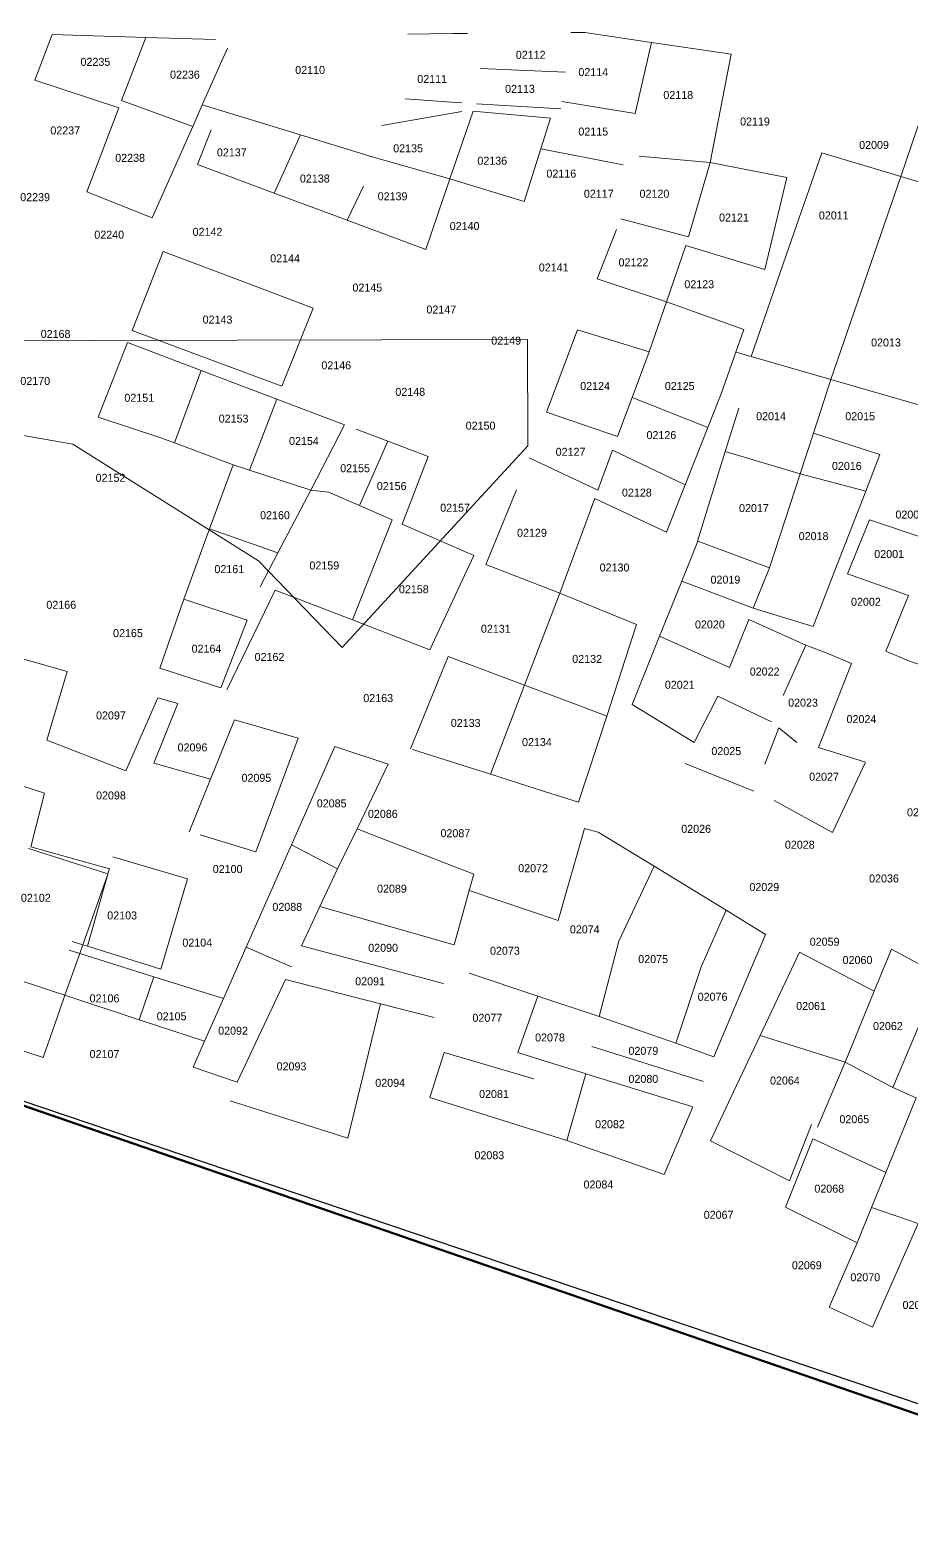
# Model space of a CAD drawing. Header units: metres. Extents: x 245232 to 248406, y 1633796 to 1637634.
# Drawn here: x 246902.1 to 247067.3, y 1634073.7 to 1634356.2 of the extents above; entities that cross this region are included whole.
import ezdxf
from ezdxf.enums import TextEntityAlignment as Align

# ---------------------------------------------------------------- set-up
doc = ezdxf.new("R2010")
doc.units = ezdxf.units.M
doc.header["$MEASUREMENT"] = 0
doc.layers.add('historique_numero_parcelle', color=7, linetype='Continuous')
doc.layers.add('limites_sections', color=7, linetype='Continuous')
doc.layers.add('Limites_Communes', color=7, linetype='Continuous', lineweight=211, plot=False)
doc.layers.add('LIMITES_PARCELLES', color=7, linetype='Continuous', lineweight=0, true_color=0xffffff)
doc.styles.add('Style-FANCY', font='FANCY.shx')

msp = doc.modelspace()

# ---------------------------------------------------------------- linework, layer by layer
at = {"layer": 'historique_numero_parcelle', "color": 7, "linetype": 'Continuous', "lineweight": 0, "elevation": 0, "flags": 128}
msp.add_lwpolyline([(246804.715, 1634297.758), (246812.244, 1634292.606), (246814.354, 1634291.161), (246816.859, 1634290.9), (246816.947, 1634290.891), (246826.392, 1634289.908), (246873.347, 1634285.02), (246910.089, 1634278.591), (246944.883, 1634256.704), (246960.596, 1634240.43), (246995.344, 1634278.268), (246995.298, 1634298.199), (246804.715, 1634297.758)], close=True, dxfattribs=at)
at = {"layer": 'Limites_Communes', "color": 210, "lineweight": 80, "flags": 128}
msp.add_lwpolyline([(247659.165, 1633895.42), (247213.478, 1634048.88), (247151.565, 1634067.93), (246867.429, 1634166.062), (246849.765, 1634193.477), (246825.985, 1634236.35), (246816.43, 1634263.982), (246794.734, 1634326.82), (246780.479, 1634357.367), (246711.198, 1634490.176), (246697.499, 1634511.358), (246685.13, 1634530.485)], dxfattribs=at)
at = {"layer": 'limites_parcelles'}
for p, q in [((246902.964, 1634346.853), (246906.231, 1634355.392)), ((246906.231, 1634355.392), (246923.763, 1634354.847)), ((246972.872, 1634355.469), (246981.323, 1634355.544)), ((246981.323, 1634355.544), (246984.074, 1634355.568)), ((247003.422, 1634355.739), (247006.058, 1634355.762)), ((247006.058, 1634355.762), (247018.555, 1634353.911)), ((246919.25, 1634343.014), (246923.763, 1634354.847)), ((246923.763, 1634354.847), (246936.87, 1634354.439)), ((246939.092, 1634352.852), (246934.368, 1634342.213)), ((247015.51, 1634340.553), (247018.555, 1634353.911)), ((247018.555, 1634353.911), (247033.457, 1634351.703)), ((247033.457, 1634351.703), (247029.525, 1634331.393)), ((246918.719, 1634341.622), (246902.964, 1634346.853)), ((246986.439, 1634349.008), (247002.446, 1634348.344)), ((247065.251, 1634328.765), (247071.222, 1634346.2)), ((246912.721, 1634325.896), (246918.719, 1634341.622)), ((246932.571, 1634338.166), (246919.25, 1634343.014)), ((246934.368, 1634342.213), (246932.571, 1634338.166)), ((246934.368, 1634342.213), (246952.752, 1634336.568)), ((246968.006, 1634338.337), (246983, 1634340.955)), ((246980.224, 1634342.763), (246972.412, 1634343.312)), ((246982.977, 1634342.569), (246980.224, 1634342.763)), ((246980.781, 1634328.317), (246985.101, 1634340.984)), ((246985.101, 1634340.984), (246999.623, 1634339.684)), ((247001.532, 1634341.421), (246985.763, 1634342.373)), ((247001.719, 1634342.842), (247015.51, 1634340.553)), ((246932.571, 1634338.166), (246924.958, 1634321.021)), ((246999.623, 1634339.684), (246997.804, 1634333.973)), ((246933.463, 1634331.011), (246936.012, 1634337.489)), ((246947.835, 1634325.66), (246952.752, 1634336.568)), ((246952.752, 1634336.568), (246966.219, 1634332.433)), ((246966.219, 1634332.433), (246980.78, 1634328.317)), ((246997.804, 1634333.973), (246994.659, 1634324.095)), ((247013.249, 1634330.936), (246997.804, 1634333.973)), ((247016.216, 1634332.584), (247029.525, 1634331.393)), ((247043.798, 1634313.992), (247050.443, 1634333.175)), ((247050.443, 1634333.175), (247065.251, 1634328.765)), ((246947.835, 1634325.66), (246933.463, 1634331.011)), ((247025.465, 1634317.434), (247029.525, 1634331.393)), ((247029.525, 1634331.393), (247043.923, 1634328.551)), ((246964.588, 1634326.976), (246961.547, 1634320.554)), ((246980.78, 1634328.317), (246976.264, 1634315.075)), ((246980.781, 1634328.317), (246980.78, 1634328.317)), ((246994.659, 1634324.095), (246980.781, 1634328.317)), ((247043.923, 1634328.551), (247039.793, 1634311.312)), ((247065.251, 1634328.765), (247059.053, 1634310.666)), ((247081.161, 1634324.027), (247065.251, 1634328.765)), ((246924.958, 1634321.021), (246912.721, 1634325.896)), ((246961.547, 1634320.554), (246947.835, 1634325.66)), ((246961.547, 1634320.554), (246961.547, 1634320.554)), ((246976.264, 1634315.075), (246961.547, 1634320.554)), ((247011.983, 1634318.825), (247008.368, 1634309.559)), ((247012.782, 1634320.835), (247025.465, 1634317.434)), ((247025, 1634315.836), (247021.335, 1634305.259)), ((247039.793, 1634311.312), (247025, 1634315.836)), ((246921.22, 1634299.887), (246927.05, 1634314.707)), ((246927.05, 1634314.707), (246941.945, 1634309.064)), ((247037.222, 1634295.011), (247043.798, 1634313.992)), ((247059.053, 1634310.666), (247052.173, 1634290.7)), ((246941.945, 1634309.064), (246955.13, 1634304.069)), ((247008.368, 1634309.559), (247021.335, 1634305.259)), ((247018.095, 1634295.912), (247021.335, 1634305.259)), ((247021.335, 1634305.259), (247035.845, 1634300.104)), ((246955.13, 1634304.069), (246949.293, 1634289.444)), ((246936.499, 1634294.203), (246921.22, 1634299.887)), ((246998.863, 1634284.603), (247004.689, 1634300.009)), ((247004.689, 1634300.009), (247018.095, 1634295.912)), ((247035.845, 1634300.104), (247034.343, 1634295.841)), ((246914.833, 1634283.65), (246920.334, 1634297.634)), ((246920.334, 1634297.634), (246934.145, 1634292.397)), ((247018.095, 1634295.912), (247014.905, 1634287.295)), ((247034.343, 1634295.841), (247031.591, 1634288.029)), ((247037.222, 1634295.011), (247034.343, 1634295.841)), ((246949.293, 1634289.444), (246936.499, 1634294.203)), ((247052.173, 1634290.7), (247037.222, 1634295.011)), ((246934.145, 1634292.397), (246929.154, 1634278.814)), ((246934.145, 1634292.397), (246948.325, 1634287.019)), ((247048.901, 1634280.659), (247052.173, 1634290.7)), ((247052.173, 1634290.7), (247068.396, 1634286.012)), ((247014.905, 1634287.295), (247012.198, 1634279.984)), ((247014.905, 1634287.295), (247029.096, 1634281.694)), ((247031.591, 1634288.029), (247029.096, 1634281.694)), ((246943.21, 1634273.699), (246948.325, 1634287.019)), ((246948.325, 1634287.019), (246961.042, 1634282.196)), ((247012.198, 1634279.984), (246998.863, 1634284.603)), ((247032.382, 1634277.222), (247034.898, 1634285.357)), ((246926.594, 1634279.774), (246914.833, 1634283.65)), ((246961.042, 1634282.196), (246954.682, 1634269.981)), ((247029.096, 1634281.694), (247024.865, 1634270.948)), ((246929.154, 1634278.814), (246926.594, 1634279.774)), ((246940.141, 1634274.694), (246929.154, 1634278.814)), ((246963.214, 1634281.373), (246969.128, 1634279.13)), ((246969.128, 1634279.13), (246963.828, 1634267.055)), ((246969.128, 1634279.13), (246976.691, 1634276.262)), ((247046.419, 1634273.041), (247048.901, 1634280.659)), ((247048.901, 1634280.659), (247061.359, 1634276.633)), ((246976.691, 1634276.262), (246971.812, 1634263.586)), ((246995.606, 1634275.993), (247008.483, 1634269.948)), ((247008.483, 1634269.948), (247011.253, 1634277.429)), ((247011.253, 1634277.429), (247024.865, 1634270.948)), ((247027.179, 1634260.397), (247032.382, 1634277.222)), ((247032.382, 1634277.222), (247046.419, 1634273.041)), ((247061.359, 1634276.633), (247058.694, 1634269.779)), ((246935.748, 1634262.678), (246940.141, 1634274.694)), ((246943.21, 1634273.699), (246940.141, 1634274.694)), ((246954.682, 1634269.98), (246943.21, 1634273.699)), ((247024.865, 1634270.948), (247021.368, 1634262.068)), ((247040.664, 1634255.378), (247046.419, 1634273.041)), ((247046.419, 1634273.041), (247058.694, 1634269.779)), ((246954.682, 1634269.98), (246948.55, 1634258.202)), ((246954.682, 1634269.981), (246954.682, 1634269.98)), ((246954.682, 1634269.981), (246958, 1634269.588)), ((246958, 1634269.588), (246963.828, 1634267.055)), ((246987.524, 1634256.009), (246993.243, 1634269.985)), ((247007.902, 1634268.376), (247001.347, 1634250.669)), ((247021.368, 1634262.068), (247007.902, 1634268.376)), ((247058.694, 1634269.779), (247053.351, 1634256.04)), ((246963.828, 1634267.055), (246969.921, 1634264.407)), ((246930.933, 1634249.506), (246935.748, 1634262.678)), ((246948.55, 1634258.202), (246935.748, 1634262.678)), ((246969.921, 1634264.407), (246962.509, 1634245.617)), ((246971.812, 1634263.586), (246985.283, 1634257.732)), ((247055.271, 1634254.268), (247059.414, 1634264.386)), ((247059.414, 1634264.386), (247070.959, 1634260.538)), ((247024.222, 1634252.89), (247027.236, 1634260.376)), ((247027.236, 1634260.376), (247027.179, 1634260.397)), ((247027.236, 1634260.376), (247040.664, 1634255.378)), ((246948.55, 1634258.202), (246945.221, 1634251.808)), ((246948.55, 1634258.202), (246948.55, 1634258.202)), ((246985.283, 1634257.732), (246976.991, 1634240.032)), ((247001.347, 1634250.669), (246987.524, 1634256.009)), ((247040.664, 1634255.378), (247037.622, 1634247.796)), ((247040.664, 1634255.378), (247040.664, 1634255.378)), ((247053.351, 1634256.04), (247048.826, 1634244.405)), ((247066.725, 1634250.219), (247055.271, 1634254.268)), ((246948.011, 1634251.208), (246938.998, 1634232.518)), ((246962.509, 1634245.617), (246948.011, 1634251.208)), ((246994.766, 1634233.389), (247001.347, 1634250.669)), ((247001.347, 1634250.669), (247015.752, 1634244.775)), ((247020.065, 1634242.565), (247024.222, 1634252.89)), ((247037.622, 1634247.796), (247024.222, 1634252.89)), ((246926.396, 1634236.563), (246930.933, 1634249.506)), ((246930.933, 1634249.506), (246942.791, 1634245.553)), ((247048.826, 1634244.405), (247037.622, 1634247.796)), ((247062.439, 1634239.765), (247066.725, 1634250.219)), ((246942.791, 1634245.553), (246937.868, 1634232.881)), ((246976.991, 1634240.032), (246962.509, 1634245.617)), ((247036.787, 1634245.712), (247033.162, 1634236.674)), ((247047.466, 1634240.907), (247036.787, 1634245.712)), ((247015.752, 1634244.775), (247010.148, 1634227.606)), ((247014.922, 1634229.794), (247020.065, 1634242.565)), ((247033.162, 1634236.674), (247020.065, 1634242.565)), ((246897.618, 1634239.226), (246909.022, 1634235.943)), ((247047.466, 1634240.907), (247043.238, 1634231.423)), ((247047.466, 1634240.907), (247051.567, 1634239.319)), ((247051.567, 1634239.319), (247056.006, 1634237.427)), ((247066.913, 1634237.864), (247062.439, 1634239.765)), ((246937.868, 1634232.881), (246926.396, 1634236.563)), ((246973.393, 1634221.478), (246980.467, 1634238.764)), ((246980.467, 1634238.764), (246994.766, 1634233.389)), ((247056.006, 1634237.427), (247049.831, 1634221.684)), ((247077.79, 1634234.344), (247066.913, 1634237.864)), ((246909.022, 1634235.943), (246905.269, 1634223.047)), ((246920.032, 1634217.332), (246926.063, 1634231.037)), ((246926.063, 1634231.037), (246929.788, 1634229.965)), ((246994.766, 1634233.389), (246988.405, 1634216.686)), ((247003.782, 1634229.999), (246994.766, 1634233.389)), ((247031.007, 1634231.301), (247026.564, 1634222.65)), ((247041.061, 1634226.539), (247031.007, 1634231.301)), ((246929.788, 1634229.965), (246925.271, 1634218.761)), ((247010.148, 1634227.606), (247003.782, 1634229.999)), ((247026.564, 1634222.65), (247014.922, 1634229.794)), ((246935.907, 1634215.745), (246940.405, 1634226.909)), ((246940.405, 1634226.909), (246952.348, 1634223.47)), ((247010.148, 1634227.606), (247004.868, 1634211.432)), ((247042.426, 1634225.418), (247039.793, 1634218.549)), ((247045.784, 1634222.662), (247042.426, 1634225.418)), ((246905.269, 1634223.047), (246920.032, 1634217.332)), ((246952.348, 1634223.47), (246944.386, 1634202.155)), ((246951.073, 1634203.451), (246959.227, 1634221.883)), ((246959.227, 1634221.883), (246969.188, 1634218.577)), ((246988.405, 1634216.686), (246973.779, 1634221.354)), ((247049.831, 1634221.684), (247058.644, 1634218.963)), ((246890.369, 1634217.785), (246904.792, 1634213.152)), ((246925.271, 1634218.761), (246935.907, 1634215.745)), ((246969.188, 1634218.577), (246963.365, 1634206.483)), ((246998.497, 1634213.465), (246988.405, 1634216.686)), ((247037.75, 1634213.524), (247024.854, 1634218.698)), ((247058.578, 1634218.814), (247052.453, 1634205.738)), ((246931.939, 1634205.902), (246935.907, 1634215.745)), ((246904.792, 1634213.152), (246902.252, 1634203.098)), ((247004.868, 1634211.432), (246998.497, 1634213.465)), ((247052.453, 1634205.738), (247041.56, 1634211.76)), ((246944.386, 1634202.155), (246933.948, 1634205.297)), ((246963.365, 1634206.483), (246959.728, 1634198.929)), ((246963.365, 1634206.483), (246972.511, 1634202.915)), ((247001.042, 1634189.249), (247006.024, 1634206.544)), ((247006.024, 1634206.544), (247008.572, 1634205.849)), ((247008.572, 1634205.849), (247019.059, 1634199.433)), ((246901.828, 1634202.748), (246916.694, 1634198.021)), ((246902.252, 1634203.098), (246916.951, 1634198.922)), ((246942.577, 1634184.247), (246951.073, 1634203.451)), ((246951.073, 1634203.451), (246959.728, 1634198.929)), ((246972.511, 1634202.915), (246985.245, 1634197.946)), ((246917.598, 1634201.193), (246931.568, 1634197.065)), ((246916.669, 1634197.93), (246911.993, 1634184.721)), ((246916.669, 1634197.93), (246912.836, 1634184.471)), ((246916.694, 1634198.021), (246916.669, 1634197.93)), ((246916.7, 1634198.019), (246916.669, 1634197.93)), ((246916.951, 1634198.922), (246916.694, 1634198.021)), ((246916.694, 1634198.021), (246916.7, 1634198.019)), ((246931.568, 1634197.065), (246926.591, 1634180.161)), ((246959.728, 1634198.929), (246956.416, 1634191.897)), ((246985.245, 1634197.946), (246984.398, 1634194.886)), ((247019.059, 1634199.433), (247012.42, 1634185.396)), ((247019.059, 1634199.433), (247032.541, 1634191.185)), ((246984.398, 1634194.886), (246981.581, 1634184.717)), ((246984.398, 1634194.886), (247001.042, 1634189.249)), ((246956.416, 1634191.897), (246952.953, 1634184.543)), ((246981.581, 1634184.717), (246956.416, 1634191.897)), ((247027.864, 1634180.556), (247032.541, 1634191.185)), ((247032.541, 1634191.185), (247039.925, 1634186.667)), ((247039.925, 1634186.667), (247036.238, 1634177.932)), ((246911.411, 1634183.075), (246908.642, 1634175.254)), ((246909.423, 1634183.697), (246911.411, 1634183.075)), ((246911.993, 1634184.721), (246909.978, 1634185.318)), ((246911.993, 1634184.721), (246911.411, 1634183.075)), ((246911.411, 1634183.075), (246925.29, 1634178.729)), ((246912.836, 1634184.471), (246911.993, 1634184.721)), ((246926.591, 1634180.161), (246912.836, 1634184.471)), ((246938.33, 1634174.646), (246942.577, 1634184.247)), ((246951.096, 1634180.599), (246942.577, 1634184.247)), ((246952.953, 1634184.543), (246979.563, 1634177.426)), ((247012.42, 1634185.396), (247008.729, 1634171.293)), ((247038.897, 1634167.673), (247046.279, 1634183.324)), ((247046.279, 1634183.324), (247052.84, 1634179.913)), ((247060.301, 1634176.035), (247063.505, 1634183.88)), ((247063.505, 1634183.88), (247071.772, 1634179.428)), ((246906.706, 1634175.893), (246892.811, 1634180.478)), ((247023.08, 1634166.251), (247027.864, 1634180.556)), ((247052.84, 1634179.913), (247060.301, 1634176.035)), ((246922.56, 1634170.662), (246925.29, 1634178.729)), ((246925.29, 1634178.729), (246938.33, 1634174.646)), ((246940.889, 1634158.924), (246949.961, 1634178.189)), ((246949.961, 1634178.189), (246967.771, 1634173.625)), ((246997.258, 1634175.106), (246984.401, 1634179.379)), ((247036.238, 1634177.932), (247030.244, 1634163.734)), ((247072.645, 1634178.958), (247063.749, 1634157.932)), ((246908.642, 1634175.254), (246906.706, 1634175.893)), ((246908.642, 1634175.254), (246907.684, 1634172.546)), ((246922.56, 1634170.662), (246908.642, 1634175.254)), ((246934.783, 1634166.629), (246938.33, 1634174.646)), ((246997.258, 1634175.106), (246993.473, 1634164.495)), ((247008.729, 1634171.293), (246997.258, 1634175.106)), ((247054.862, 1634162.718), (247060.301, 1634176.035)), ((246907.684, 1634172.546), (246904.548, 1634163.595)), ((246967.771, 1634173.625), (246961.618, 1634148.453)), ((246977.799, 1634171.055), (246967.771, 1634173.625)), ((246934.783, 1634166.629), (246922.56, 1634170.662)), ((247023.08, 1634166.251), (247008.729, 1634171.293)), ((246904.548, 1634163.595), (246889.555, 1634168.411)), ((246934.783, 1634166.629), (246932.638, 1634161.78)), ((247030.244, 1634163.734), (247023.08, 1634166.251)), ((247033.923, 1634157.128), (247038.897, 1634167.673)), ((247054.862, 1634162.718), (247038.897, 1634167.673)), ((246977.035, 1634156.072), (246979.696, 1634164.492)), ((246979.696, 1634164.492), (246996.482, 1634159.551)), ((246993.473, 1634164.495), (246997.608, 1634163.214)), ((246997.608, 1634163.214), (247006.107, 1634160.581)), ((247028.285, 1634159.094), (247007.346, 1634165.644)), ((246932.638, 1634161.78), (246940.889, 1634158.924)), ((247002.691, 1634148.025), (247006.242, 1634160.539)), ((247006.107, 1634160.581), (247006.242, 1634160.539)), ((247006.242, 1634160.539), (247026.275, 1634154.333)), ((247054.862, 1634162.718), (247049.673, 1634150.524)), ((247063.749, 1634157.932), (247054.862, 1634162.718)), ((247063.749, 1634157.932), (247068.146, 1634156.004)), ((246961.618, 1634148.453), (246939.578, 1634155.468)), ((247002.691, 1634148.025), (246977.035, 1634156.072)), ((247029.591, 1634147.943), (247033.923, 1634157.128)), ((247062.443, 1634141.998), (247068.146, 1634156.004)), ((247026.275, 1634154.333), (247020.907, 1634141.617)), ((247048.503, 1634151.014), (247044.393, 1634140.437)), ((247020.907, 1634141.617), (247002.691, 1634148.025)), ((247044.393, 1634140.437), (247029.591, 1634147.943)), ((247043.645, 1634135.537), (247048.778, 1634148.3)), ((247048.778, 1634148.3), (247062.443, 1634141.998)), ((247059.767, 1634135.425), (247062.444, 1634141.998)), ((247062.444, 1634141.998), (247062.443, 1634141.998)), ((247057.081, 1634128.828), (247043.645, 1634135.537)), ((247059.767, 1634135.425), (247057.081, 1634128.828)), ((247068.511, 1634132.426), (247059.767, 1634135.425)), ((247068.511, 1634132.426), (247059.938, 1634113.01)), ((247051.844, 1634116.79), (247057.081, 1634128.828)), ((247059.938, 1634113.01), (247051.844, 1634116.79))]:
    msp.add_line(p, q, dxfattribs=at)
at = {"layer": 'limites_sections'}
msp.add_line((247154.274, 1634069.595), (246739.265, 1634210.098), dxfattribs=at)

# ---------------------------------------------------------------- texts
at = {"layer": 'historique_numero_parcelle', "style": 'Style-FANCY'}
for s, p in [('02112', (246995.911, 1634351.578)), ('02235', (246914.339, 1634350.259)), ('02110', (246954.575, 1634348.734)), ('02236', (246931.114, 1634347.859)), ('02111', (246977.447, 1634347.042)), ('02114', (247007.638, 1634348.331)), ('02113', (246993.899, 1634345.196)), ('02118', (247023.557, 1634344.045)), ('02237', (246908.691, 1634337.402)), ('02119', (247037.935, 1634339.074)), ('02115', (247007.638, 1634337.188)), ('02009', (247060.248, 1634334.678)), ('02238', (246920.844, 1634332.259)), ('02137', (246939.901, 1634333.282)), ('02135', (246972.939, 1634334.046)), ('02136', (246988.708, 1634331.715)), ('02116', (247001.647, 1634329.302)), ('02138', (246955.453, 1634328.384)), ('02239', (246903.042, 1634324.887)), ('02139', (246970.026, 1634325.054)), ('02117', (247008.665, 1634325.531)), ('02120', (247019.106, 1634325.531)), ('02121', (247033.998, 1634321.073)), ('02011', (247052.703, 1634321.467)), ('02240', (246916.928, 1634317.853)), ('02142', (246935.342, 1634318.388)), ('02140', (246983.524, 1634319.47)), ('02144', (246949.891, 1634313.417)), ('02122', (247015.17, 1634312.673)), ('02141', (247000.215, 1634311.702)), ('02145', (246965.297, 1634307.931)), ('02123', (247027.494, 1634308.559)), ('02147', (246979.161, 1634303.816)), ('02143', (246937.225, 1634301.931)), ('02168', (246906.881, 1634299.245)), ('02149', (246991.314, 1634297.988)), ('02013', (247062.489, 1634297.64)), ('02146', (246959.477, 1634293.359)), ('02170', (246903.066, 1634290.429)), ('02124', (247007.981, 1634289.482)), ('02125', (247023.826, 1634289.482)), ('02151', (246922.561, 1634287.267)), ('02148', (246973.341, 1634288.387)), ('02014', (247040.943, 1634283.818)), ('02015', (247057.654, 1634283.818)), ('02153', (246940.234, 1634283.367)), ('02150', (246986.521, 1634282.044)), ('02154', (246953.414, 1634279.167)), ('02126', (247020.403, 1634280.274)), ('02127', (247003.384, 1634277.139)), ('02155', (246963.004, 1634274.067)), ('02016', (247055.157, 1634274.496)), ('02152', (246917.169, 1634272.267)), ('02156', (246969.857, 1634270.713)), ('02128', (247015.806, 1634269.498)), ('02157', (246981.739, 1634266.659)), ('02160', (246947.994, 1634265.258)), ('02017', (247037.742, 1634266.599)), ('02000', (247067.049, 1634265.378)), ('02129', (246996.146, 1634261.955)), ('02018', (247048.923, 1634261.331)), ('02159', (246957.237, 1634255.829)), ('02130', (247011.624, 1634255.454)), ('02001', (247063.087, 1634257.979)), ('02161', (246939.435, 1634255.143)), ('02019', (247032.398, 1634253.176)), ('02158', (246974.011, 1634251.372)), ('02166', (246907.941, 1634248.457)), ('02002', (247058.728, 1634249.022)), ('02020', (247029.488, 1634244.776)), ('02165', (246920.436, 1634243.143)), ('02131', (246989.373, 1634243.968)), ('02164', (246935.156, 1634240.229)), ('02162', (246946.967, 1634238.686)), ('02132', (247006.489, 1634238.311)), ('02022', (247039.752, 1634235.938)), ('02021', (247023.839, 1634233.461)), ('02163', (246967.336, 1634230.971)), ('02023', (247046.941, 1634230.109)), ('02097', (246917.254, 1634227.717)), ('02133', (246983.724, 1634226.311)), ('02024', (247057.895, 1634227.024)), ('02096', (246932.53, 1634221.717)), ('02134', (246997.075, 1634222.71)), ('02025', (247032.563, 1634221.023)), ('02095', (246944.512, 1634216.016)), ('02027', (247050.878, 1634216.223)), ('02098', (246917.254, 1634212.716)), ('02085', (246958.614, 1634211.221)), ('02086', (246968.199, 1634209.261)), ('02033', (247069.223, 1634209.547)), ('02087', (246981.795, 1634205.637)), ('02026', (247026.914, 1634206.452)), ('02028', (247046.335, 1634203.474)), ('02100', (246939.12, 1634198.916)), ('02072', (246996.36, 1634199.072)), ('02036', (247062.112, 1634197.149)), ('02089', (246969.912, 1634195.229)), ('02029', (247039.684, 1634195.539)), ('02088', (246950.296, 1634191.822)), ('02103', (246919.35, 1634190.216)), ('02074', (247006.043, 1634187.61)), ('02104', (246933.429, 1634185.116)), ('02059', (247050.989, 1634185.286)), ('02090', (246968.259, 1634184.145)), ('02073', (246991.078, 1634183.594)), ('02075', (247018.856, 1634182.026)), ('02060', (247057.151, 1634181.857)), ('02091', (246965.81, 1634177.861)), ('02106', (246916.045, 1634174.665)), ('02076', (247029.998, 1634174.967)), ('02105', (246928.62, 1634171.307)), ('02077', (246987.787, 1634171.023)), ('02061', (247048.446, 1634173.236)), ('02092', (246940.135, 1634168.604)), ('02062', (247062.849, 1634169.475)), ('02078', (246999.524, 1634167.329)), ('02107', (246916.045, 1634164.221)), ('02079', (247017.025, 1634164.827)), ('02093', (246951.089, 1634161.918)), ('02080', (247017.025, 1634159.565)), ('02094', (246969.575, 1634158.832)), ('02081', (246989.027, 1634156.735)), ('02064', (247043.547, 1634159.263)), ('02082', (247010.765, 1634151.078)), ('02065', (247056.556, 1634152.013)), ('02083', (246988.159, 1634145.256)), ('02084', (247008.601, 1634139.77)), ('02068', (247051.861, 1634138.985)), ('02067', (247031.125, 1634134.086)), ('02069', (247047.655, 1634124.63)), ('02070', (247058.61, 1634122.377)), ('02071', (247068.391, 1634117.185))]:
    msp.add_text(s, height=1.5, dxfattribs=at).set_placement(p, align=Align.MIDDLE_CENTER)
at = {"layer": 'historique_numero_parcelle', "color": 1, "style": 'Style-FANCY'}
msp.add_text('02102', height=1.5, dxfattribs=at).set_placement((246903.175, 1634193.516), align=Align.MIDDLE_CENTER)

doc.saveas('drawing.dxf')
